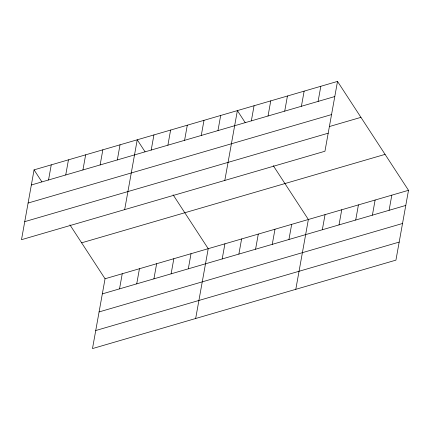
<?xml version="1.0" encoding="UTF-8"?>
<svg xmlns="http://www.w3.org/2000/svg" width="430" height="430" viewBox="0 0 430 430"><rect width="100%" height="100%" fill="white"/><g stroke="black" fill="none" stroke-linecap="round" stroke-linejoin="round"><path stroke-width="0.64" d="M34.067 169.866L21.5 239.693L324.946 151.242L337.512 81.415L34.067 169.866L41.871 181.842M48.536 179.982L51.261 164.851M65.731 174.967L68.456 159.842M82.925 169.957L85.651 154.827M100.126 164.943L102.845 149.817M117.32 159.933L120.04 144.802M69.923 224.869L105.054 278.758L92.488 348.585L395.933 260.134L408.5 190.307L337.512 81.415M124.673 209.62L137.234 139.793L145.044 151.768M119.524 288.874L122.249 273.743M151.204 150.054L153.924 134.929M136.724 283.859L139.444 268.734M167.893 145.19L170.613 130.064M153.918 278.85L156.638 263.719M184.583 140.325L187.303 125.2M171.113 273.835L173.833 258.709M201.272 135.461L203.992 120.335M188.308 268.825L191.027 253.695M217.962 130.596L220.687 115.466M195.661 318.512L208.222 248.685L173.096 194.801M224.809 180.433L237.376 110.601L245.181 122.582M222.192 258.946L224.917 243.821M251.34 120.868L254.065 105.737M238.881 254.082L241.606 238.956M268.03 116.003L270.755 100.873M255.571 249.217L258.296 234.092M284.719 111.139L287.444 96.008M272.26 244.353L274.985 229.228M301.409 106.274L304.134 91.144M288.949 239.488L291.674 224.358M318.098 101.41L320.823 86.279M295.797 289.325L308.364 219.494L273.233 165.609M322.328 229.76L325.053 214.629M339.017 224.895L341.742 209.765M355.707 220.031L358.432 204.9M372.396 215.167L375.121 200.036M389.091 210.302L391.811 195.172M31.342 184.991L334.787 96.546M28.095 203.041L331.541 114.595M329.482 126.517L360.937 117.352M24.746 221.643L328.197 133.192M81.625 242.821L385.076 154.375M105.054 278.758L408.5 190.307M102.329 293.883L405.78 205.438M99.083 311.933L402.528 223.487M95.734 330.536L399.185 242.085"/></g></svg>
